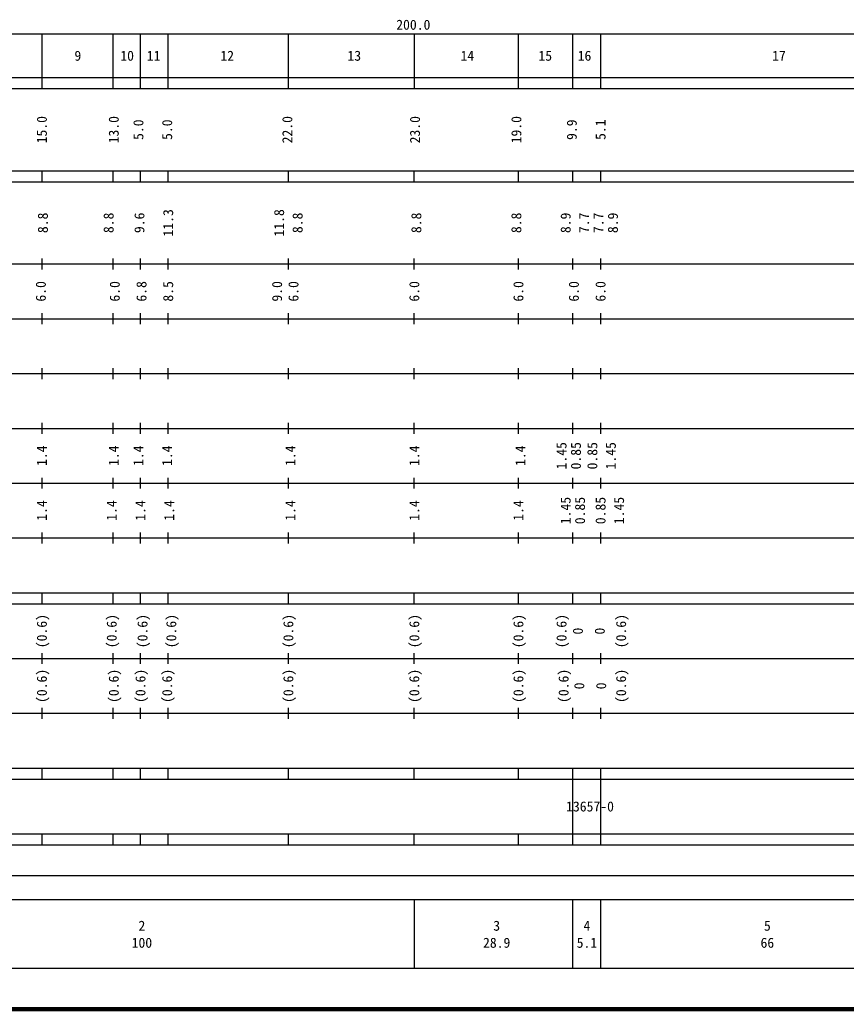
# Model space of a CAD drawing. Units: millimetres on the paper, enlarged 1000 times. Extents: x 40000 to 680000, y 20000 to 380000.
# Drawn here: x 195994 to 346881, y 20000 to 200558 of the extents above; entities that cross this region are included whole.
import ezdxf
from ezdxf.enums import TextEntityAlignment as Align

# ---------------------------------------------------------------- set-up
doc = ezdxf.new("R2010")
doc.units = ezdxf.units.MM
doc.header["$LTSCALE"] = 1000
doc.layers.add('M-TTL', color=2, linetype='Continuous', lineweight=140)
doc.layers.add('M-TTL-BAND', color=7, linetype='Continuous', lineweight=25)
doc.styles.add('ＭＳ ゴシック', font='')
doc.styles.get('ＭＳ ゴシック').set_extended_font_data('MS Gothic')

msp = doc.modelspace()

# ---------------------------------------------------------------- linework, layer by layer
at = {"layer": 'M-TTL'}
msp.add_line((40000, 20000), (680000, 20000), dxfattribs=at)
at = {"layer": 'M-TTL-BAND'}
for p, q in [((68000, 198000), (579000, 198000)), ((200000, 198000), (200000, 188000)), ((213000, 198000), (213000, 188000)), ((218000, 198000), (218000, 188000)), ((223000, 198000), (223000, 188000)), ((245000, 198000), (245000, 188000)), ((268000, 198000), (268000, 188000)), ((287000, 198000), (287000, 188000)), ((296900, 198000), (296900, 188000)), ((302000, 198000), (302000, 188000)), ((40000, 190000), (579000, 190000)), ((40000, 188000), (579000, 188000)), ((40000, 173000), (579000, 173000)), ((200000, 173000), (200000, 171000)), ((213000, 173000), (213000, 171000)), ((218000, 173000), (218000, 171000)), ((223000, 173000), (223000, 171000)), ((245000, 173000), (245000, 171000)), ((268000, 171000), (268000, 173000)), ((287000, 173000), (287000, 171000)), ((296900, 173000), (296900, 171000)), ((302000, 173000), (302000, 171000)), ((40000, 171000), (579000, 171000)), ((40000, 156000), (579000, 156000)), ((200000, 157000), (200000, 155000)), ((213000, 157000), (213000, 155000)), ((218000, 157000), (218000, 155000)), ((223000, 157000), (223000, 155000)), ((245000, 157000), (245000, 155000)), ((268000, 155000), (268000, 157000)), ((287000, 157000), (287000, 155000)), ((296900, 157000), (296900, 155000)), ((302000, 157000), (302000, 155000)), ((200000, 147000), (200000, 145000)), ((213000, 147000), (213000, 145000)), ((218000, 147000), (218000, 145000)), ((223000, 147000), (223000, 145000)), ((245000, 147000), (245000, 145000)), ((268000, 145000), (268000, 147000)), ((287000, 147000), (287000, 145000)), ((296900, 147000), (296900, 145000)), ((302000, 147000), (302000, 145000)), ((46000, 146000), (579000, 146000)), ((52000, 136000), (579000, 136000)), ((200000, 137000), (200000, 135000)), ((213000, 137000), (213000, 135000)), ((218000, 137000), (218000, 135000)), ((223000, 137000), (223000, 135000)), ((245000, 137000), (245000, 135000)), ((268000, 135000), (268000, 137000)), ((287000, 137000), (287000, 135000)), ((296900, 137000), (296900, 135000)), ((302000, 137000), (302000, 135000)), ((200000, 127000), (200000, 125000)), ((213000, 127000), (213000, 125000)), ((218000, 127000), (218000, 125000)), ((223000, 127000), (223000, 125000)), ((245000, 127000), (245000, 125000)), ((268000, 125000), (268000, 127000)), ((287000, 127000), (287000, 125000)), ((296900, 127000), (296900, 125000)), ((302000, 127000), (302000, 125000)), ((46000, 126000), (579000, 126000)), ((52000, 116000), (579000, 116000)), ((200000, 117000), (200000, 115000)), ((213000, 117000), (213000, 115000)), ((218000, 117000), (218000, 115000)), ((223000, 117000), (223000, 115000)), ((245000, 117000), (245000, 115000)), ((268000, 115000), (268000, 117000)), ((287000, 117000), (287000, 115000)), ((296900, 117000), (296900, 115000)), ((302000, 117000), (302000, 115000)), ((200000, 107000), (200000, 105000)), ((213000, 107000), (213000, 105000)), ((218000, 107000), (218000, 105000)), ((223000, 107000), (223000, 105000)), ((245000, 107000), (245000, 105000)), ((268000, 105000), (268000, 107000)), ((287000, 107000), (287000, 105000)), ((296900, 107000), (296900, 105000)), ((302000, 107000), (302000, 105000)), ((46000, 106000), (579000, 106000)), ((40000, 96000), (579000, 96000)), ((200000, 96000), (200000, 94000)), ((213000, 96000), (213000, 94000)), ((218000, 96000), (218000, 94000)), ((223000, 96000), (223000, 94000)), ((245000, 96000), (245000, 94000)), ((268000, 94000), (268000, 96000)), ((287000, 96000), (287000, 94000)), ((296900, 96000), (296900, 94000)), ((302000, 96000), (302000, 94000)), ((40000, 94000), (579000, 94000)), ((200000, 85000), (200000, 83000)), ((213000, 85000), (213000, 83000)), ((218000, 85000), (218000, 83000)), ((223000, 85000), (223000, 83000)), ((245000, 85000), (245000, 83000)), ((268000, 83000), (268000, 85000)), ((287000, 85000), (287000, 83000)), ((296900, 85000), (296900, 83000)), ((302000, 85000), (302000, 83000)), ((49000, 84000), (579000, 84000)), ((200000, 75000), (200000, 73000)), ((213000, 75000), (213000, 73000)), ((218000, 75000), (218000, 73000)), ((223000, 75000), (223000, 73000)), ((245000, 75000), (245000, 73000)), ((268000, 73000), (268000, 75000)), ((287000, 75000), (287000, 73000)), ((296900, 75000), (296900, 73000)), ((302000, 75000), (302000, 73000)), ((40000, 74000), (579000, 74000)), ((40000, 64000), (579000, 64000)), ((200000, 64000), (200000, 62000)), ((213000, 64000), (213000, 62000)), ((218000, 64000), (218000, 62000)), ((223000, 64000), (223000, 62000)), ((245000, 64000), (245000, 62000)), ((268000, 62000), (268000, 64000)), ((287000, 64000), (287000, 62000)), ((296900, 64000), (296900, 52000)), ((302000, 64000), (302000, 52000)), ((40000, 62000), (579000, 62000)), ((40000, 52000), (579000, 52000)), ((200000, 52000), (200000, 50000)), ((213000, 52000), (213000, 50000)), ((218000, 52000), (218000, 50000)), ((223000, 52000), (223000, 50000)), ((245000, 52000), (245000, 50000)), ((268000, 50000), (268000, 52000)), ((287000, 52000), (287000, 50000)), ((296900, 52000), (296900, 50000)), ((302000, 52000), (302000, 50000)), ((40000, 50000), (579000, 50000)), ((70805, 44406), (565903, 44406)), ((40000, 40000), (579000, 40000)), ((268000, 40000), (268000, 27500)), ((296900, 40000), (296900, 27500)), ((302000, 40000), (302000, 27500)), ((68000, 27500), (579000, 27500))]:
    msp.add_line(p, q, dxfattribs=at)

# ---------------------------------------------------------------- texts
at = {"layer": 'M-TTL-BAND', "style": 'ＭＳ ゴシック'}
msp.add_text('200.0', height=1833, dxfattribs=at).set_placement((267844, 198195), align=Align.BOTTOM_CENTER)
for s, p in [('9', (206595, 194000)), ('10', (215596, 194000)), ('11', (220429, 194000)), ('12', (233864, 194000)), ('13', (257069, 194000)), ('14', (277716, 194000)), ('15', (291932, 194000)), ('16', (299099, 194000)), ('17', (334607, 194000)), ('13657-0', (300107, 57000)), ('2', (218288, 35238)), ('3', (283064, 35238)), ('4', (299537, 35238)), ('5', (332483, 35238)), ('100', (218288, 32131)), ('28.9', (283064, 32131)), ('5.1', (299537, 32131)), ('66', (332483, 32131))]:
    msp.add_text(s, height=1833, dxfattribs=at).set_placement(p, align=Align.MIDDLE_CENTER)
for s, p in [('15.0', (200017, 180500)), ('13.0', (213142, 180500)), ('22.0', (244831, 180500)), ('23.0', (268138, 180500)), ('19.0', (286645, 180500)), ('5.0', (217643, 180500)), ('5.0', (222893, 180500)), ('9.9', (296770, 180500)), ('5.1', (302021, 180500)), ('8.8', (200204, 163500)), ('8.8', (212205, 163500)), ('9.6', (217830, 163500)), ('11.3', (223080, 163500)), ('11.8', (243331, 163500)), ('8.8', (246706, 163500)), ('8.8', (268387, 163500)), ('8.8', (286645, 163500)), ('8.9', (295645, 163500)), ('7.7', (299020, 163500)), ('7.7', (301646, 163500)), ('8.9', (304271, 163500)), ('6.0', (199829, 151000)), ('6.0', (213330, 151000)), ('6.8', (218205, 151000)), ('8.5', (223080, 151000)), ('9.0', (242956, 151000)), ('6.0', (245956, 151000)), ('6.0', (268012, 151000)), ('6.0', (287020, 151000)), ('6.0', (297145, 151000)), ('6.0', (302021, 151000)), ('1.45', (294895, 121000)), ('0.85', (297520, 121000)), ('0.85', (300521, 121000)), ('1.45', (303896, 121000)), ('1.4', (200017, 121000)), ('1.4', (213142, 121000)), ('1.4', (217643, 121000)), ('1.4', (222893, 121000)), ('1.4', (245394, 121000)), ('1.4', (268012, 121000)), ('1.4', (287395, 121000)), ('1.4', (200017, 111000)), ('1.4', (212767, 111000)), ('1.4', (218018, 111000)), ('1.4', (223268, 111000)), ('1.4', (245394, 111000)), ('1.4', (268012, 111000)), ('1.4', (287020, 111000)), ('1.45', (295645, 111000)), ('0.85', (298270, 111000)), ('0.85', (302021, 111000)), ('1.45', (305396, 111000)), ('(0.6)', (200017, 89000)), ('(0.6)', (212767, 89000)), ('(0.6)', (218393, 89000)), ('(0.6)', (223643, 89000)), ('(0.6)', (245019, 89000)), ('(0.6)', (268019, 89000)), ('(0.6)', (287020, 89000)), ('(0.6)', (294895, 89000)), ('(0.6)', (305771, 89000)), ('0', (297880, 89000)), ('0', (301880, 89000)), ('(0.6)', (200017, 79000)), ('(0.6)', (213142, 79000)), ('(0.6)', (218018, 79000)), ('(0.6)', (222893, 79000)), ('(0.6)', (245019, 79000)), ('(0.6)', (268012, 79000)), ('(0.6)', (287020, 79000)), ('(0.6)', (295270, 79000)), ('(0.6)', (305771, 79000)), ('0', (298130, 79000)), ('0', (302130, 79000))]:
    msp.add_text(s, height=1833, rotation=90, dxfattribs=at).set_placement(p, align=Align.MIDDLE_CENTER)

doc.saveas('drawing.dxf')
